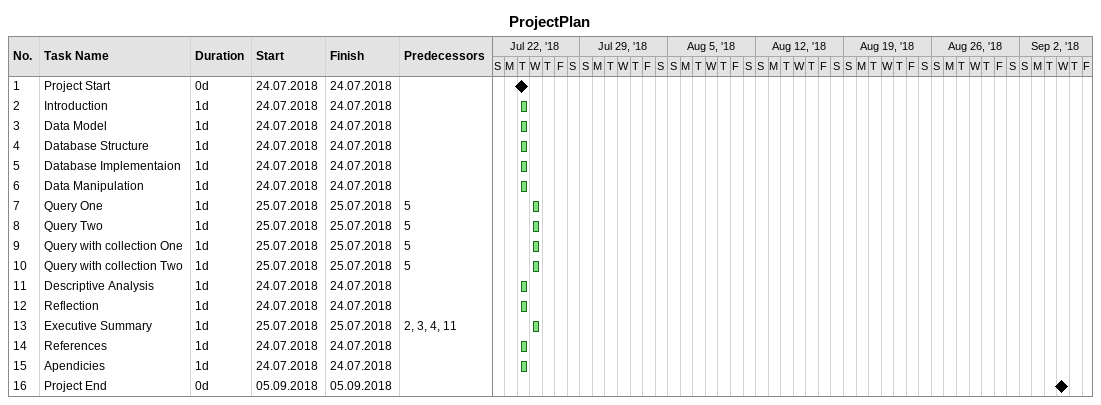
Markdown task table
ProjectPlan

| ID | Task | Duration | Start | Finish | Predecessors |
|---|---|---|---|---|---|
| 1 | Project Start | 0d | 2018-07-24 | 2018-07-24 |  |
| 2 | Introduction | 1d | 2018-07-24 | 2018-07-24 |  |
| 3 | Data Model | 1d | 2018-07-24 | 2018-07-24 |  |
| 4 | Database Structure | 1d | 2018-07-24 | 2018-07-24 |  |
| 5 | Database Implementaion | 1d | 2018-07-24 | 2018-07-24 |  |
| 6 | Data Manipulation | 1d | 2018-07-24 | 2018-07-24 |  |
| 7 | Query One | 1d | 2018-07-25 | 2018-07-25 | 5 |
| 8 | Query Two | 1d | 2018-07-25 | 2018-07-25 | 5 |
| 9 | Query with collection One | 1d | 2018-07-25 | 2018-07-25 | 5 |
| 10 | Query with collection Two | 1d | 2018-07-25 | 2018-07-25 | 5 |
| 11 | Descriptive Analysis | 1d | 2018-07-24 | 2018-07-24 |  |
| 12 | Reflection | 1d | 2018-07-24 | 2018-07-24 |  |
| 13 | Executive Summary | 1d | 2018-07-25 | 2018-07-25 | 2, 3, 4, 11 |
| 14 | References | 1d | 2018-07-24 | 2018-07-24 |  |
| 15 | Apendicies | 1d | 2018-07-24 | 2018-07-24 |  |
| 16 | Project End | 0d | 2018-09-05 | 2018-09-05 |  |
